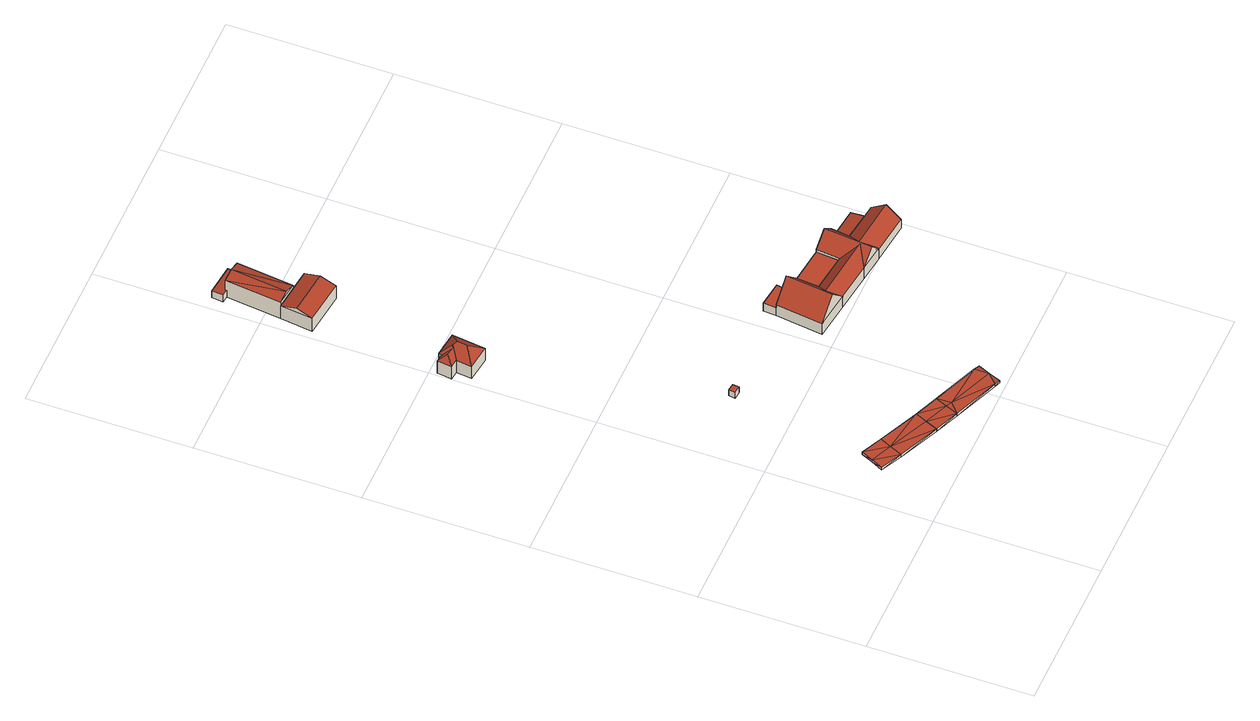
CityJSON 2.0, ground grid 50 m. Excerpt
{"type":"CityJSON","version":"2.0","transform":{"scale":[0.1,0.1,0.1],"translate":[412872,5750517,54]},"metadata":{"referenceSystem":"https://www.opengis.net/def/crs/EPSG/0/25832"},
"CityObjects":{
"building1":{"type":"Building","attributes":{"Geometrietyp2DReferenz":"2000","Gemeindeschluessel":"05570040","function":"53001_1800","roofType":"9999","measuredHeight":1},"geometry":[{"type":"Solid","lod":"2","boundaries":[[[[0,1,2]],[[1,3,2]],[[4,5,0]],[[5,1,0]],[[6,7,4]],[[7,5,4]],[[8,9,6]],[[9,7,6]],[[10,11,8]],[[11,9,8]],[[12,13,10]],[[13,11,10]],[[14,15,12]],[[15,13,12]],[[16,17,14]],[[17,15,14]],[[18,19,16]],[[19,17,16]],[[20,21,18]],[[21,19,18]],[[22,23,20]],[[23,21,20]],[[24,25,22]],[[25,23,22]],[[26,27,24]],[[27,25,24]],[[28,29,26]],[[29,27,26]],[[2,3,28]],[[3,29,28]],[[1,5,3]],[[5,7,30]],[[5,30,3]],[[31,30,7]],[[9,11,32]],[[9,32,7]],[[7,32,31]],[[11,13,33]],[[11,33,32]],[[13,15,17]],[[13,17,33]],[[29,3,27]],[[30,25,27]],[[30,27,3]],[[30,31,25]],[[31,32,23]],[[31,23,25]],[[32,33,23]],[[23,33,21]],[[33,17,19]],[[33,19,21]],[[0,2,4]],[[4,34,6]],[[4,2,34]],[[35,6,34]],[[8,36,10]],[[8,6,36]],[[6,35,36]],[[10,37,12]],[[10,36,37]],[[12,16,14]],[[12,37,16]],[[28,26,2]],[[34,26,24]],[[34,2,26]],[[36,22,37]],[[34,24,35]],[[35,22,36]],[[35,24,22]],[[22,20,37]],[[37,18,16]],[[37,20,18]]]],"semantics":{"surfaces":[{"type":"WallSurface"},{"type":"GroundSurface"},{"type":"RoofSurface"}],"values":[[0,0,0,0,0,0,0,0,0,0,0,0,0,0,0,0,0,0,0,0,0,0,0,0,0,0,0,0,0,0,1,1,1,1,1,1,1,1,1,1,1,1,1,1,1,1,1,1,1,1,1,2,2,2,2,2,2,2,2,2,2,2,2,2,2,2,2,2,2,2,2,2]]}}]},
"building2":{"type":"Building","attributes":{"Gemeindeschluessel":"05515000","Geometrietyp2DReferenz":"3000","function":"31001_2500","roofType":"1000","measuredHeight":2.42},"address":[{"country":"Germany","locality":"Münster","thoroughfareNumber":"88a","thoroughfareName":"Am Steintor"}],"geometry":[{"type":"Solid","lod":"2","boundaries":[[[[38,39,40,41]],[[42,43,39,38]],[[44,45,43,42]],[[41,40,45,44]],[[42,38,41,44]],[[39,43,45,40]]]],"semantics":{"surfaces":[{"type":"WallSurface"},{"type":"RoofSurface"},{"type":"GroundSurface"}],"values":[[0,0,0,0,1,2]]}}]},
"building3":{"type":"Building","attributes":{"Gemeindeschluessel":"05515000","Geometrietyp2DReferenz":"3000","function":"31001_1000","roofType":"5000","measuredHeight":8.05},"address":[{"country":"Germany","locality":"Münster","thoroughfareNumber":"86","thoroughfareName":"Am Steintor"}],"geometry":[{"type":"Solid","lod":"2","boundaries":[[[[46,47,48,49]],[[50,51,47,46]],[[52,53,51,50]],[[54,55,53,52]],[[56,57,55,54]],[[58,59,57,56]],[[60,61,59,58]],[[49,48,61,60]],[[60,58,62]],[[63,62,58,56,64]],[[65,64,56,54,66]],[[54,52,66]],[[66,52,50,65]],[[65,50,46,64]],[[64,46,49,63]],[[63,49,60,62]],[[47,51,53,55,57,59,61,48]]]],"semantics":{"surfaces":[{"type":"WallSurface"},{"type":"RoofSurface"},{"type":"GroundSurface"}],"values":[[0,0,0,0,0,0,0,0,1,1,1,1,1,1,1,1,2]]}}]},
"building4":{"type":"Building","attributes":{"Gemeindeschluessel":"05515000","Geometrietyp2DReferenz":"3000","function":"31001_1000","roofType":"3100","measuredHeight":6.69},"address":[{"country":"Germany","locality":"Münster","thoroughfareNumber":"84","thoroughfareName":"Am Steintor"}],"geometry":[{"type":"Solid","lod":"2","boundaries":[[[[67,68,69,70]],[[71,72,68,67]],[[73,74,72,71]],[[75,76,74,73]],[[70,69,76,75]],[[70,75,77,78,67]],[[71,78,77,73]],[[75,73,77]],[[78,71,67]],[[68,72,74,76,69]]]],"semantics":{"surfaces":[{"type":"WallSurface"},{"type":"RoofSurface"},{"type":"GroundSurface"}],"values":[[0,0,0,0,0,1,1,0,0,2]]}}]},
"building5":{"type":"Building","attributes":{"Gemeindeschluessel":"05515000","Geometrietyp2DReferenz":"3000","function":"31001_1000","roofType":"3100","measuredHeight":7.62},"geometry":[{"type":"Solid","lod":"2","boundaries":[[[[79,80,76,81]],[[82,83,80,79]],[[84,69,83,82]],[[81,76,69,84]],[[79,85,82]],[[84,86,81]],[[86,85,79]],[[79,81,86]],[[84,82,85]],[[85,86,84]],[[80,83,69,76]]]],"semantics":{"surfaces":[{"type":"WallSurface"},{"type":"RoofSurface"},{"type":"GroundSurface"}],"values":[[0,0,0,0,0,0,1,1,1,1,2]]}}]},
"building6":{"type":"Building","attributes":{"Gemeindeschluessel":"05515000","Geometrietyp2DReferenz":"3000","function":"31001_2460","roofType":"2100","measuredHeight":2.85},"geometry":[{"type":"Solid","lod":"2","boundaries":[[[[87,88,89,90]],[[91,92,88,87]],[[93,94,92,91]],[[95,83,94,93]],[[96,80,83,95]],[[90,89,80,96]],[[95,93,91,87,90,96]],[[88,92,94,83,80,89]]]],"semantics":{"surfaces":[{"type":"WallSurface"},{"type":"RoofSurface"},{"type":"GroundSurface"}],"values":[[0,0,0,0,0,0,1,2]]}}]},
"building7":{"type":"Building","attributes":{"Gemeindeschluessel":"05515000","Geometrietyp2DReferenz":"3000","function":"51009_1610","roofType":"2100","measuredHeight":3.31},"geometry":[{"type":"Solid","lod":"2","boundaries":[[[[97,98,99,100]],[[101,102,98,97]],[[103,104,102,101]],[[105,106,104,103]],[[107,108,106,105]],[[100,99,108,107]],[[105,103,101,97,100,107]],[[98,102,104,106,108,99]]]],"semantics":{"surfaces":[{"type":"WallSurface"},{"type":"RoofSurface"},{"type":"GroundSurface"}],"values":[[0,0,0,0,0,0,1,2]]}}]},
"building8":{"type":"Building","attributes":{"Gemeindeschluessel":"05515000","Geometrietyp2DReferenz":"3000","function":"31001_1000"},"address":[{"country":"Germany","locality":"Münster","thoroughfareNumber":"97","thoroughfareName":"Am Steintor"}],"children":["building8-1","building8-2","building8-3","building8-4","building8-5","building8-6"]},
"building8-1":{"type":"BuildingPart","attributes":{"roofType":"3100","measuredHeight":8.38},"parents":["building8"],"geometry":[{"type":"Solid","lod":"2","boundaries":[[[[109,110,111,112,113]],[[114,115,116,117,118]],[[113,119,109]],[[118,120,114]],[[114,120,119,113]],[[121,109,119,120,118]],[[122,111,110,123,116,115]],[[115,114,113,112,124,122]],[[111,122,124,112]],[[125,121,118,117]],[[121,125,123,110,109]],[[116,123,125,117]]]],"semantics":{"surfaces":[{"type":"WallSurface"},{"type":"RoofSurface"},{"type":"GroundSurface"},{"type":"ClosureSurface"}],"values":[[0,0,0,0,1,1,2,0,3,0,3,3]]}}]},
"building8-2":{"type":"BuildingPart","attributes":{"roofType":"3200","measuredHeight":8.18},"parents":["building8"],"geometry":[{"type":"Solid","lod":"2","boundaries":[[[[126,127,110,109]],[[126,128,129]],[[121,130,109]],[[109,130,128,126]],[[129,128,130,121]],[[127,131,123,110]],[[129,132,131,127,126]],[[132,129,121,125]],[[123,131,132,125]],[[109,110,123,125,121]]]],"semantics":{"surfaces":[{"type":"WallSurface"},{"type":"RoofSurface"},{"type":"GroundSurface"},{"type":"ClosureSurface"}],"values":[[0,1,1,1,1,2,3,0,3,3]]}}]},
"building8-3":{"type":"BuildingPart","attributes":{"roofType":"1000","measuredHeight":3.49},"parents":["building8"],"geometry":[{"type":"Solid","lod":"2","boundaries":[[[[117,116,133,134]],[[117,134,132,125]],[[133,116,123,131]],[[132,134,133,131]],[[117,125,123,116]],[[123,125,132,131]]]],"semantics":{"surfaces":[{"type":"WallSurface"},{"type":"RoofSurface"},{"type":"GroundSurface"},{"type":"ClosureSurface"}],"values":[[0,1,2,3,3,3]]}}]},
"building8-4":{"type":"BuildingPart","attributes":{"roofType":"5000","measuredHeight":7.31},"parents":["building8"],"geometry":[{"type":"Solid","lod":"2","boundaries":[[[[112,111,135,136]],[[137,138,122,124]],[[136,135,138,137]],[[112,139,124]],[[137,140,136]],[[136,140,139,112]],[[124,139,140,137]],[[111,122,138,135]],[[111,112,124,122]]]],"semantics":{"surfaces":[{"type":"WallSurface"},{"type":"RoofSurface"},{"type":"GroundSurface"},{"type":"ClosureSurface"}],"values":[[0,0,0,1,0,1,1,2,3]]}}]},
"building8-5":{"type":"BuildingPart","attributes":{"roofType":"3100","measuredHeight":10.8},"parents":["building8"],"geometry":[{"type":"Solid","lod":"2","boundaries":[[[[141,142,143,144,145]],[[145,144,127,126]],[[141,146,147]],[[126,148,145]],[[145,148,146,141]],[[129,147,146,148,126]],[[143,149,133,131,127,144]],[[149,150,142,141,147,134,133]],[[143,142,150,149]],[[134,147,129,132]],[[127,131,132,129,126]],[[131,133,134,132]]]],"semantics":{"surfaces":[{"type":"WallSurface"},{"type":"RoofSurface"},{"type":"GroundSurface"},{"type":"ClosureSurface"}],"values":[[0,0,0,0,1,1,2,0,3,0,3,3]]}}]},
"building8-6":{"type":"BuildingPart","attributes":{"roofType":"1000","measuredHeight":3.15},"parents":["building8"],"geometry":[{"type":"Solid","lod":"2","boundaries":[[[[151,152,143,142]],[[153,154,152,151]],[[150,149,154,153]],[[153,151,142,150]],[[152,154,149,143]],[[149,150,142,143]]]],"semantics":{"surfaces":[{"type":"WallSurface"},{"type":"RoofSurface"},{"type":"GroundSurface"},{"type":"ClosureSurface"}],"values":[[0,0,0,1,2,3]]}}]},
"building9":{"type":"Building","attributes":{"Gemeindeschluessel":"05515000","Geometrietyp2DReferenz":"3000","function":"31001_2460","roofType":"2100","measuredHeight":3.11},"geometry":[{"type":"Solid","lod":"2","boundaries":[[[[155,156,157,158]],[[159,160,156,155]],[[161,162,160,159]],[[163,164,162,161]],[[165,166,164,163]],[[167,168,166,165]],[[158,157,168,167]],[[165,163,161,159,155,158,167]],[[156,160,162,164,166,168,157]]]],"semantics":{"surfaces":[{"type":"WallSurface"},{"type":"RoofSurface"},{"type":"GroundSurface"}],"values":[[0,0,0,0,0,0,0,1,2]]}}]}
},
"vertices":[
[506,2,64],[506,2,54],[521,39,64],[521,39,54],[489,9,65],[489,9,55],[348,66,65],[348,66,55],[273,97,66],[273,97,56],[272,97,66],[272,97,56],[149,154,65],[149,154,55],[84,185,65],[84,185,55],[101,221,65],[101,221,55],[118,257,65],[118,257,55],[183,227,65],[183,227,55],[304,170,66],[304,170,56],[378,140,65],[378,140,55],[519,83,65],[519,83,55],[536,76,64],[536,76,54],[381,96,55],[363,103,55],[288,134,56],[166,191,55],[381,96,65],[363,103,65],[288,134,66],[166,191,65],
[250,695,29],[250,695,5],[227,698,5],[227,698,29],[248,675,29],[248,675,5],[224,677,29],[224,677,5],
[36,1483,55],[36,1483,6],[34,1474,6],[34,1474,55],[113,1474,55],[113,1474,6],[100,1371,55],[100,1371,6],[23,1380,55],[23,1380,6],[29,1428,55],[29,1428,6],[2,1432,55],[2,1432,6],[7,1477,55],[7,1477,6],[25,1452,74],[54,1448,74],[60,1452,78],[69,1440,87],[66,1410,87],
[176,1939,55],[176,1939,3],[112,1946,3],[112,1946,55],[165,1840,55],[165,1840,3],[27,1856,55],[27,1856,3],[39,1955,55],[39,1955,3],[33,1905,70],[170,1889,70],
[59,2128,68],[59,2128,3],[39,1955,68],[132,2120,68],[132,2120,3],[112,1946,68],[95,2124,79],[75,1951,79],
[38,2125,31],[38,2125,3],[58,2123,3],[58,2123,31],[42,2161,29],[42,2161,3],[136,2150,29],[136,2150,3],[132,2120,31],[59,2128,31],
[722,591,36],[722,591,2],[742,589,2],[742,589,36],[731,666,30],[731,666,2],[753,663,30],[753,663,2],[746,605,34],[746,605,2],[744,606,34],[744,606,2],
[773,512,46],[773,512,2],[856,502,2],[856,502,38],[856,502,46],[876,650,46],[876,650,2],[788,660,2],[788,660,37],[788,660,46],[820,506,86],[835,655,86],[781,588,46],[869,597,2],[781,588,2],[869,597,38],[781,588,37],
[653,527,46],[653,527,2],[623,566,84],[662,603,46],[821,543,84],[662,603,2],[662,603,37],
[669,674,2],[669,674,37],
[986,486,2],[986,486,38],[997,580,38],[997,580,2],[834,550,75],[991,533,75],
[555,687,46],[555,687,34],[555,687,2],[537,542,2],[537,542,46],[612,680,110],[669,674,46],[595,534,110],[630,678,2],[630,678,34],
[559,726,34],[559,726,2],[635,717,34],[635,717,2],
[874,641,25],[874,641,3],[869,596,3],[869,596,34],[875,641,25],[875,641,3],[969,630,25],[969,630,3],[964,585,34],[964,585,3],[997,580,34],[997,580,3],[997,579,34],[997,579,3]
]}
